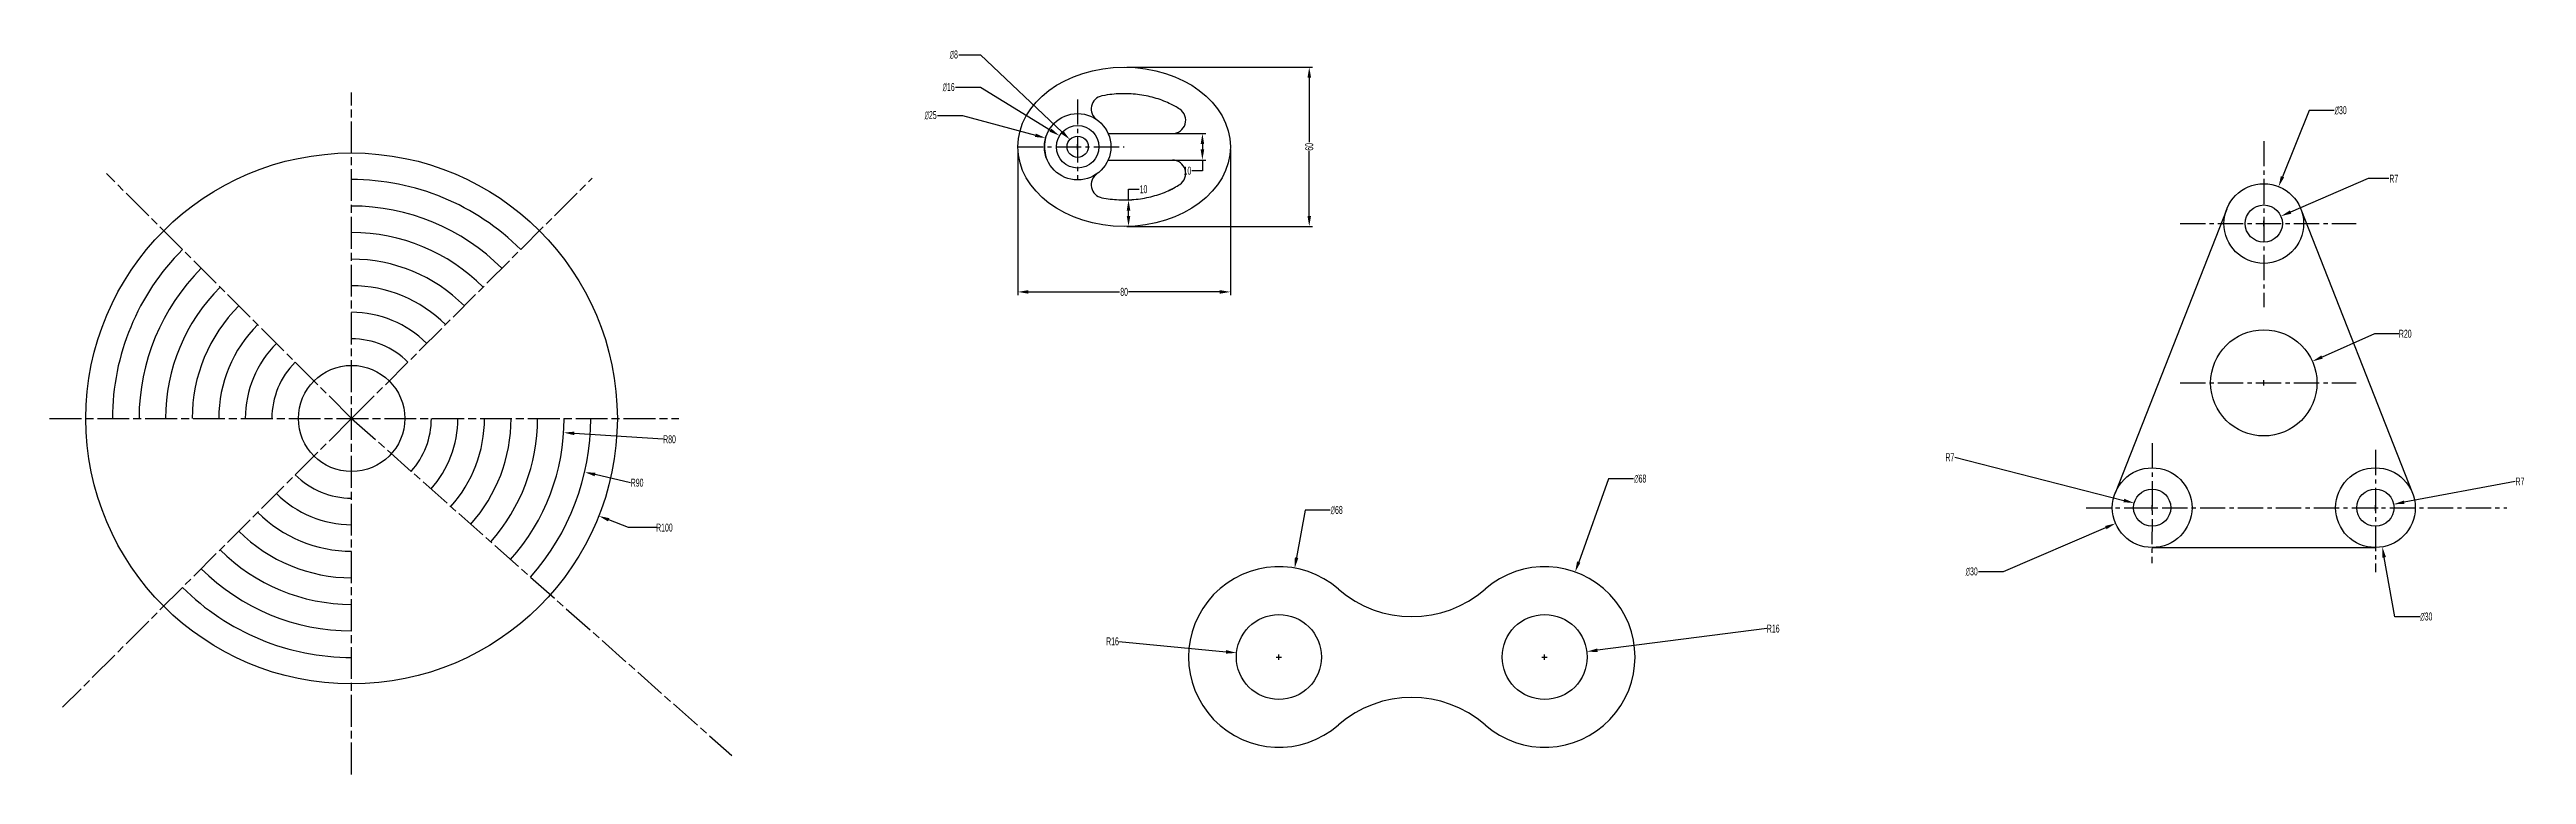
# Model space of a CAD drawing. Header units: millimetres. Extents: x 1568 to 31342, y 459 to 4403.
# Drawn here: x 11453 to 12385, y 486 to 759 of the extents above; entities that cross this region are included whole.
import ezdxf

# ---------------------------------------------------------------- set-up
doc = ezdxf.new("R2010")
doc.units = ezdxf.units.MM
doc.header["$LTSCALE"] = 0.5
doc.linetypes.add('ACAD_ISO08W100', pattern=[36, 24, -3, 6, -3])
doc.linetypes.add('CENTER2', pattern=[28.575, 19.05, -3.175, 3.175, -3.175])
for name, color, linetype in [('centre line', 3, 'CENTER2'), ('dim', 210, 'Continuous'), ('drawing', 7, 'Continuous')]:
    doc.layers.add(name, color=color, linetype=linetype)
doc.styles.get("Standard").update_dxf_attribs({"font": 'arial.ttf', "width": 0.5})
doc.dimstyles.new('DARSHU2', dxfattribs={"dimtxt": 3, "dimasz": 4, "dimexe": 1.25, "dimexo": 1, "dimtad": 0, "dimtoh": 1, "dimdec": 1, "dimdsep": 46, "dimtxsty": 'Standard', "dimcen": 1, "dimclrd": 6, "dimclre": 6, "dimclrt": 6, "dimadec": 0, "dimazin": 0, "dimtfac": 1, "dimtdec": 1, "dimtofl": 0, "dimtmove": 0, "dimatfit": 3, "dimfxl": 1, "dimtfillclr": 256, "dimlwd": 25, "dimlwe": 25, "dimarcsym": 0})

# ---------------------------------------------------------------- blocks, each defined once
blk = doc.blocks.new('*D587')
at = {"layer": 'Defpoints', "color": 0, "transparency": 16777216}
for p in [(12286.37, 693.34), (12292.8, 696.12)]:
    blk.add_point(p, dxfattribs=at)
at = {"layer": 'dim', "color": 6, "linetype": 'Continuous', "lineweight": 25, "transparency": 16777216}
for p, q in [((12325.62, 710.27), (12296.47, 697.7)), ((12333.44, 710.27), (12325.62, 710.27))]:
    blk.add_line(p, q, dxfattribs=at)
at = {"layer": 'dim', "color": 6, "lineweight": 25, "transparency": 16777216}
for p, q in [((12285.37, 693.34), (12287.37, 693.34)), ((12286.37, 692.34), (12286.37, 694.34))]:
    blk.add_line(p, q, dxfattribs=at)
at = {"layer": 'dim', "color": 6, "transparency": 16777216}
blk.add_solid([(12296.21, 698.31), (12296.74, 697.09), (12292.8, 696.12)], dxfattribs=at)
at = {"layer": 'dim', "color": 6, "transparency": 16777216, "insert": (12335.28, 710.27), "char_height": 3, "attachment_point": 5}
blk.add_mtext('R7', dxfattribs=at)
blk = doc.blocks.new('*D597')
at = {"layer": 'Defpoints', "color": 0, "transparency": 16777216}
for p in [(12291.94, 707.27), (12280.81, 679.42)]:
    blk.add_point(p, dxfattribs=at)
at = {"layer": 'dim', "color": 6, "linetype": 'Continuous', "lineweight": 25, "transparency": 16777216}
for p, q in [((12303.4, 735.95), (12293.42, 710.99)), ((12312.8, 735.95), (12303.4, 735.95))]:
    blk.add_line(p, q, dxfattribs=at)
at = {"layer": 'dim', "color": 6, "lineweight": 25, "transparency": 16777216}
for p, q in [((12285.37, 693.34), (12287.37, 693.34)), ((12286.37, 692.34), (12286.37, 694.34))]:
    blk.add_line(p, q, dxfattribs=at)
at = {"layer": 'dim', "color": 6, "transparency": 16777216}
blk.add_solid([(12292.8, 711.24), (12294.04, 710.74), (12291.94, 707.27)], dxfattribs=at)
at = {"layer": 'dim', "color": 6, "transparency": 16777216, "insert": (12315.32, 735.95), "char_height": 3, "attachment_point": 5}
blk.add_mtext('∅30', dxfattribs=at)
blk = doc.blocks.new('*D588')
at = {"layer": 'Defpoints', "color": 0, "transparency": 16777216}
for p in [(12237.59, 588.08), (12244.37, 586.34)]:
    blk.add_point(p, dxfattribs=at)
at = {"layer": 'dim', "color": 6, "linetype": 'Continuous', "lineweight": 25, "transparency": 16777216}
blk.add_line((12170.07, 605.35), (12233.72, 589.07), dxfattribs=at)
at = {"layer": 'dim', "color": 6, "lineweight": 25, "transparency": 16777216}
for p, q in [((12244.37, 585.34), (12244.37, 587.34)), ((12243.37, 586.34), (12245.37, 586.34))]:
    blk.add_line(p, q, dxfattribs=at)
at = {"layer": 'dim', "color": 6, "transparency": 16777216}
blk.add_solid([(12233.88, 589.72), (12233.55, 588.42), (12237.59, 588.08)], dxfattribs=at)
at = {"layer": 'dim', "color": 6, "transparency": 16777216, "insert": (12168.24, 605.35), "char_height": 3, "attachment_point": 5}
blk.add_mtext('R7', dxfattribs=at)
blk = doc.blocks.new('*D589')
at = {"layer": 'Defpoints', "color": 0, "transparency": 16777216}
for p in [(12335.25, 587.64), (12328.37, 586.34)]:
    blk.add_point(p, dxfattribs=at)
at = {"layer": 'dim', "color": 6, "lineweight": 25, "transparency": 16777216}
for p, q in [((12328.37, 585.34), (12328.37, 587.34)), ((12327.37, 586.34), (12329.37, 586.34))]:
    blk.add_line(p, q, dxfattribs=at)
at = {"layer": 'dim', "color": 6, "linetype": 'Continuous', "lineweight": 25, "transparency": 16777216}
blk.add_line((12380.95, 596.21), (12339.19, 588.37), dxfattribs=at)
at = {"layer": 'dim', "color": 6, "transparency": 16777216}
blk.add_solid([(12339.06, 589.03), (12339.31, 587.72), (12335.25, 587.64)], dxfattribs=at)
at = {"layer": 'dim', "color": 6, "transparency": 16777216, "insert": (12382.79, 596.21), "char_height": 3, "attachment_point": 5}
blk.add_mtext('R7', dxfattribs=at)
blk = doc.blocks.new('*D598')
at = {"layer": 'Defpoints', "color": 0, "transparency": 16777216}
for p in [(12258.15, 592.27), (12230.59, 580.42)]:
    blk.add_point(p, dxfattribs=at)
at = {"layer": 'dim', "color": 6, "lineweight": 25, "transparency": 16777216}
for p, q in [((12244.37, 585.34), (12244.37, 587.34)), ((12243.37, 586.34), (12245.37, 586.34))]:
    blk.add_line(p, q, dxfattribs=at)
at = {"layer": 'dim', "color": 6, "linetype": 'Continuous', "lineweight": 25, "transparency": 16777216}
for p, q in [((12188.37, 562.25), (12226.92, 578.84)), ((12178.97, 562.25), (12188.37, 562.25))]:
    blk.add_line(p, q, dxfattribs=at)
at = {"layer": 'dim', "color": 6, "transparency": 16777216}
blk.add_solid([(12226.66, 579.45), (12227.18, 578.22), (12230.59, 580.42)], dxfattribs=at)
at = {"layer": 'dim', "color": 6, "transparency": 16777216, "insert": (12176.46, 562.25), "char_height": 3, "attachment_point": 5}
blk.add_mtext('∅30', dxfattribs=at)
blk = doc.blocks.new('*D599')
at = {"layer": 'Defpoints', "color": 0, "transparency": 16777216}
for p in [(12325.76, 601.12), (12330.99, 571.57)]:
    blk.add_point(p, dxfattribs=at)
at = {"layer": 'dim', "color": 6, "lineweight": 25, "transparency": 16777216}
for p, q in [((12328.37, 585.34), (12328.37, 587.34)), ((12327.37, 586.34), (12329.37, 586.34))]:
    blk.add_line(p, q, dxfattribs=at)
at = {"layer": 'dim', "color": 6, "linetype": 'Continuous', "lineweight": 25, "transparency": 16777216}
for p, q in [((12335.64, 545.27), (12331.68, 567.64)), ((12345.04, 545.27), (12335.64, 545.27))]:
    blk.add_line(p, q, dxfattribs=at)
at = {"layer": 'dim', "color": 6, "transparency": 16777216}
blk.add_solid([(12332.34, 567.75), (12331.03, 567.52), (12330.99, 571.57)], dxfattribs=at)
at = {"layer": 'dim', "color": 6, "transparency": 16777216, "insert": (12347.56, 545.27), "char_height": 3, "attachment_point": 5}
blk.add_mtext('∅30', dxfattribs=at)
blk = doc.blocks.new('*D600')
at = {"layer": 'Defpoints', "color": 0, "transparency": 16777216}
for p in [(11921.69, 563.58), (11909.8, 496.63)]:
    blk.add_point(p, dxfattribs=at)
at = {"layer": 'dim', "color": 6, "linetype": 'Continuous', "lineweight": 25, "transparency": 16777216}
for p, q in [((11925.56, 585.4), (11922.38, 567.52)), ((11934.97, 585.4), (11925.56, 585.4))]:
    blk.add_line(p, q, dxfattribs=at)
at = {"layer": 'dim', "color": 6, "lineweight": 25, "transparency": 16777216}
for p, q in [((11914.74, 530.1), (11916.74, 530.1)), ((11915.74, 529.1), (11915.74, 531.1))]:
    blk.add_line(p, q, dxfattribs=at)
at = {"layer": 'dim', "color": 6, "transparency": 16777216}
blk.add_solid([(11921.73, 567.64), (11923.04, 567.4), (11921.69, 563.58)], dxfattribs=at)
at = {"layer": 'dim', "color": 6, "transparency": 16777216, "insert": (11937.49, 585.4), "char_height": 3, "attachment_point": 5}
blk.add_mtext('∅68', dxfattribs=at)
blk = doc.blocks.new('*D601')
at = {"layer": 'Defpoints', "color": 0, "transparency": 16777216}
for p in [(12027.22, 562.11), (12004.27, 498.1)]:
    blk.add_point(p, dxfattribs=at)
at = {"layer": 'dim', "color": 6, "linetype": 'Continuous', "lineweight": 25, "transparency": 16777216}
for p, q in [((12039.8, 597.21), (12028.57, 565.87)), ((12049.21, 597.21), (12039.8, 597.21))]:
    blk.add_line(p, q, dxfattribs=at)
at = {"layer": 'dim', "color": 6, "lineweight": 25, "transparency": 16777216}
for p, q in [((12014.74, 530.1), (12016.74, 530.1)), ((12015.74, 529.1), (12015.74, 531.1))]:
    blk.add_line(p, q, dxfattribs=at)
at = {"layer": 'dim', "color": 6, "transparency": 16777216}
blk.add_solid([(12027.94, 566.1), (12029.2, 565.65), (12027.22, 562.11)], dxfattribs=at)
at = {"layer": 'dim', "color": 6, "transparency": 16777216, "insert": (12051.73, 597.21), "char_height": 3, "attachment_point": 5}
blk.add_mtext('∅68', dxfattribs=at)
blk = doc.blocks.new('*D590')
at = {"layer": 'Defpoints', "color": 0, "transparency": 16777216}
for p in [(11899.82, 531.66), (11915.74, 530.1)]:
    blk.add_point(p, dxfattribs=at)
at = {"layer": 'dim', "color": 6, "linetype": 'Continuous', "lineweight": 25, "transparency": 16777216}
blk.add_line((11855.52, 535.98), (11895.84, 532.05), dxfattribs=at)
at = {"layer": 'dim', "color": 6, "lineweight": 25, "transparency": 16777216}
for p, q in [((11914.74, 530.1), (11916.74, 530.1)), ((11915.74, 529.1), (11915.74, 531.1))]:
    blk.add_line(p, q, dxfattribs=at)
at = {"layer": 'dim', "color": 6, "transparency": 16777216}
blk.add_solid([(11895.9, 532.71), (11895.77, 531.38), (11899.82, 531.66)], dxfattribs=at)
at = {"layer": 'dim', "color": 6, "transparency": 16777216, "insert": (11853.11, 535.98), "char_height": 3, "attachment_point": 5}
blk.add_mtext('R16', dxfattribs=at)
blk = doc.blocks.new('*D591')
at = {"layer": 'Defpoints', "color": 0, "transparency": 16777216}
for p in [(12031.61, 532.13), (12015.74, 530.1)]:
    blk.add_point(p, dxfattribs=at)
at = {"layer": 'dim', "color": 6, "linetype": 'Continuous', "lineweight": 25, "transparency": 16777216}
blk.add_line((12099.33, 540.79), (12035.58, 532.64), dxfattribs=at)
at = {"layer": 'dim', "color": 6, "lineweight": 25, "transparency": 16777216}
for p, q in [((12014.74, 530.1), (12016.74, 530.1)), ((12015.74, 529.1), (12015.74, 531.1))]:
    blk.add_line(p, q, dxfattribs=at)
at = {"layer": 'dim', "color": 6, "transparency": 16777216}
blk.add_solid([(12035.5, 533.3), (12035.67, 531.98), (12031.61, 532.13)], dxfattribs=at)
at = {"layer": 'dim', "color": 6, "transparency": 16777216, "insert": (12101.75, 540.79), "char_height": 3, "attachment_point": 5}
blk.add_mtext('R16', dxfattribs=at)
blk = doc.blocks.new('*D592')
at = {"layer": 'Defpoints', "color": 0, "transparency": 16777216}
for p in [(11566.77, 619.94), (11659.79, 583.24)]:
    blk.add_point(p, dxfattribs=at)
at = {"layer": 'dim', "color": 6, "lineweight": 25, "transparency": 16777216}
for p, q in [((11565.77, 619.94), (11567.77, 619.94)), ((11566.77, 618.94), (11566.77, 620.94))]:
    blk.add_line(p, q, dxfattribs=at)
at = {"layer": 'dim', "color": 6, "linetype": 'Continuous', "lineweight": 25, "transparency": 16777216}
for p, q in [((11670.95, 578.83), (11663.51, 581.77)), ((11681.49, 578.83), (11670.95, 578.83))]:
    blk.add_line(p, q, dxfattribs=at)
at = {"layer": 'dim', "color": 6, "transparency": 16777216}
blk.add_solid([(11663.75, 582.39), (11663.26, 581.15), (11659.79, 583.24)], dxfattribs=at)
at = {"layer": 'dim', "color": 6, "transparency": 16777216, "insert": (11684.48, 578.83), "char_height": 3, "attachment_point": 5}
blk.add_mtext('R100', dxfattribs=at)
blk = doc.blocks.new('*D593')
at = {"layer": 'Defpoints', "color": 0, "transparency": 16777216}
for p in [(11566.77, 619.94), (11654.47, 599.73)]:
    blk.add_point(p, dxfattribs=at)
at = {"layer": 'dim', "color": 6, "lineweight": 25, "transparency": 16777216}
for p, q in [((11565.77, 619.94), (11567.77, 619.94)), ((11566.77, 618.94), (11566.77, 620.94))]:
    blk.add_line(p, q, dxfattribs=at)
at = {"layer": 'dim', "color": 6, "linetype": 'Continuous', "lineweight": 25, "transparency": 16777216}
blk.add_line((11671.78, 595.74), (11658.37, 598.83), dxfattribs=at)
at = {"layer": 'dim', "color": 6, "transparency": 16777216}
blk.add_solid([(11658.52, 599.48), (11658.22, 598.18), (11654.47, 599.73)], dxfattribs=at)
at = {"layer": 'dim', "color": 6, "transparency": 16777216, "insert": (11674.2, 595.74), "char_height": 3, "attachment_point": 5}
blk.add_mtext('R90', dxfattribs=at)
blk = doc.blocks.new('*D594')
at = {"layer": 'Defpoints', "color": 0, "transparency": 16777216}
for p in [(11566.77, 619.94), (11646.59, 614.6)]:
    blk.add_point(p, dxfattribs=at)
at = {"layer": 'dim', "color": 6, "lineweight": 25, "transparency": 16777216}
for p, q in [((11565.77, 619.94), (11567.77, 619.94)), ((11566.77, 618.94), (11566.77, 620.94))]:
    blk.add_line(p, q, dxfattribs=at)
at = {"layer": 'dim', "color": 6, "linetype": 'Continuous', "lineweight": 25, "transparency": 16777216}
blk.add_line((11683.99, 612.09), (11650.58, 614.33), dxfattribs=at)
at = {"layer": 'dim', "color": 6, "transparency": 16777216}
blk.add_solid([(11650.62, 614.99), (11650.54, 613.66), (11646.59, 614.6)], dxfattribs=at)
at = {"layer": 'dim', "color": 6, "transparency": 16777216, "insert": (11686.4, 612.09), "char_height": 3, "attachment_point": 5}
blk.add_mtext('R80', dxfattribs=at)
blk = doc.blocks.new('*D595')
at = {"layer": 'Defpoints', "color": 0, "transparency": 16777216}
for p in [(12304.65, 641.46), (12286.37, 633.34)]:
    blk.add_point(p, dxfattribs=at)
at = {"layer": 'dim', "color": 6, "linetype": 'Continuous', "lineweight": 25, "transparency": 16777216}
for p, q in [((12328.02, 651.84), (12308.31, 643.08)), ((12337.2, 651.84), (12328.02, 651.84))]:
    blk.add_line(p, q, dxfattribs=at)
at = {"layer": 'dim', "color": 6, "lineweight": 25, "transparency": 16777216}
for p, q in [((12286.37, 632.34), (12286.37, 634.34)), ((12285.37, 633.34), (12287.37, 633.34))]:
    blk.add_line(p, q, dxfattribs=at)
at = {"layer": 'dim', "color": 6, "transparency": 16777216}
blk.add_solid([(12308.04, 643.69), (12308.58, 642.48), (12304.65, 641.46)], dxfattribs=at)
at = {"layer": 'dim', "color": 6, "transparency": 16777216, "insert": (12339.61, 651.84), "char_height": 3, "attachment_point": 5}
blk.add_mtext('R20', dxfattribs=at)
blk = doc.blocks.new('*D602')
at = {"layer": 'Defpoints', "color": 0, "transparency": 16777216}
for p in [(11863.55, 727.26), (11863.55, 717.26), (11886.94, 717.26)]:
    blk.add_point(p, dxfattribs=at)
at = {"layer": 'dim', "color": 6, "linetype": 'Continuous', "lineweight": 25, "transparency": 16777216}
for p, q in [((11864.55, 727.26), (11888.19, 727.26)), ((11886.94, 723.26), (11886.94, 721.26)), ((11864.55, 717.26), (11888.19, 717.26)), ((11886.94, 713.26), (11882.94, 713.26)), ((11886.94, 717.26), (11886.94, 713.26))]:
    blk.add_line(p, q, dxfattribs=at)
at = {"layer": 'dim', "color": 6, "transparency": 16777216}
for points in [[(11886.28, 723.26), (11887.61, 723.26), (11886.94, 727.26)], [(11886.28, 721.26), (11887.61, 721.26), (11886.94, 717.26)]]:
    blk.add_solid(points, dxfattribs=at)
at = {"layer": 'dim', "color": 6, "transparency": 16777216, "insert": (11881.32, 713.26), "char_height": 3, "attachment_point": 5}
blk.add_mtext('10', dxfattribs=at)
blk = doc.blocks.new('*D603')
at = {"layer": 'Defpoints', "color": 0, "transparency": 16777216}
for p in [(11857.49, 752.26), (11927.16, 752.26), (11857.49, 692.26)]:
    blk.add_point(p, dxfattribs=at)
at = {"layer": 'dim', "color": 6, "linetype": 'Continuous', "lineweight": 25, "transparency": 16777216}
for p, q in [((11858.49, 752.26), (11928.41, 752.26)), ((11927.16, 748.26), (11927.16, 723.96)), ((11927.16, 696.26), (11927.16, 720.56)), ((11858.49, 692.26), (11928.41, 692.26))]:
    blk.add_line(p, q, dxfattribs=at)
at = {"layer": 'dim', "color": 6, "transparency": 16777216}
for points in [[(11926.49, 748.26), (11927.83, 748.26), (11927.16, 752.26)], [(11926.49, 696.26), (11927.83, 696.26), (11927.16, 692.26)]]:
    blk.add_solid(points, dxfattribs=at)
at = {"layer": 'dim', "color": 6, "transparency": 16777216, "insert": (11927.16, 722.26), "char_height": 3, "attachment_point": 5, "rotation": 90}
blk.add_mtext('60', dxfattribs=at)
blk = doc.blocks.new('*D604')
at = {"layer": 'Defpoints', "color": 0, "transparency": 16777216}
for p in [(11817.49, 722.26), (11897.49, 722.26), (11897.49, 667.61)]:
    blk.add_point(p, dxfattribs=at)
at = {"layer": 'dim', "color": 6, "linetype": 'Continuous', "lineweight": 25, "transparency": 16777216}
for p, q in [((11817.49, 721.26), (11817.49, 666.36)), ((11897.49, 721.26), (11897.49, 666.36)), ((11821.49, 667.61), (11855.79, 667.61)), ((11893.49, 667.61), (11859.19, 667.61))]:
    blk.add_line(p, q, dxfattribs=at)
at = {"layer": 'dim', "color": 6, "transparency": 16777216}
for points in [[(11821.49, 668.28), (11821.49, 666.94), (11817.49, 667.61)], [(11893.49, 668.28), (11893.49, 666.94), (11897.49, 667.61)]]:
    blk.add_solid(points, dxfattribs=at)
at = {"layer": 'dim', "color": 6, "transparency": 16777216, "insert": (11857.49, 667.61), "char_height": 3, "attachment_point": 5}
blk.add_mtext('80', dxfattribs=at)
blk = doc.blocks.new('*D596')
at = {"layer": 'Defpoints', "color": 0, "transparency": 16777216}
for p in [(11856.55, 702.27), (11859.15, 702.27), (11857.49, 692.26)]:
    blk.add_point(p, dxfattribs=at)
at = {"layer": 'dim', "color": 6, "linetype": 'Continuous', "lineweight": 25, "transparency": 16777216}
for p, q in [((11857.55, 702.27), (11860.4, 702.27)), ((11859.15, 702.27), (11859.15, 706.27)), ((11859.15, 706.27), (11863.15, 706.27)), ((11858.49, 692.26), (11860.4, 692.26)), ((11859.15, 696.26), (11859.15, 698.27))]:
    blk.add_line(p, q, dxfattribs=at)
at = {"layer": 'dim', "color": 6, "transparency": 16777216}
for points in [[(11858.48, 698.27), (11859.82, 698.27), (11859.15, 702.27)], [(11858.48, 696.26), (11859.82, 696.26), (11859.15, 692.26)]]:
    blk.add_solid(points, dxfattribs=at)
at = {"layer": 'dim', "color": 6, "transparency": 16777216, "insert": (11864.78, 706.27), "char_height": 3, "attachment_point": 5}
blk.add_mtext('10', dxfattribs=at)
blk = doc.blocks.new('*D605')
at = {"layer": 'Defpoints', "color": 0, "transparency": 16777216}
for p in [(11827.93, 725.56), (11852.05, 718.97)]:
    blk.add_point(p, dxfattribs=at)
at = {"layer": 'dim', "color": 6, "linetype": 'Continuous', "lineweight": 25, "transparency": 16777216}
for p, q in [((11787.2, 734.11), (11796.62, 734.11)), ((11796.62, 734.11), (11824.07, 726.61))]:
    blk.add_line(p, q, dxfattribs=at)
at = {"layer": 'dim', "color": 6, "lineweight": 25, "transparency": 16777216}
for p, q in [((11838.99, 722.26), (11840.99, 722.26)), ((11839.99, 721.26), (11839.99, 723.26))]:
    blk.add_line(p, q, dxfattribs=at)
at = {"layer": 'dim', "color": 6, "transparency": 16777216}
blk.add_solid([(11824.25, 727.25), (11823.9, 725.97), (11827.93, 725.56)], dxfattribs=at)
at = {"layer": 'dim', "color": 6, "transparency": 16777216, "insert": (11784.68, 734.11), "char_height": 3, "attachment_point": 5}
blk.add_mtext('∅25', dxfattribs=at)
blk = doc.blocks.new('*D606')
at = {"layer": 'Defpoints', "color": 0, "transparency": 16777216}
for p in [(11833.17, 726.44), (11846.81, 718.08)]:
    blk.add_point(p, dxfattribs=at)
at = {"layer": 'dim', "color": 6, "linetype": 'Continuous', "lineweight": 25, "transparency": 16777216}
for p, q in [((11793.98, 744.7), (11803.39, 744.7)), ((11803.39, 744.7), (11829.76, 728.53))]:
    blk.add_line(p, q, dxfattribs=at)
at = {"layer": 'dim', "color": 6, "lineweight": 25, "transparency": 16777216}
for p, q in [((11838.99, 722.26), (11840.99, 722.26)), ((11839.99, 721.26), (11839.99, 723.26))]:
    blk.add_line(p, q, dxfattribs=at)
at = {"layer": 'dim', "color": 6, "transparency": 16777216}
blk.add_solid([(11830.11, 729.1), (11829.41, 727.97), (11833.17, 726.44)], dxfattribs=at)
at = {"layer": 'dim', "color": 6, "transparency": 16777216, "insert": (11791.46, 744.7), "char_height": 3, "attachment_point": 5}
blk.add_mtext('∅16', dxfattribs=at)
blk = doc.blocks.new('*D607')
at = {"layer": 'Defpoints', "color": 0, "transparency": 16777216}
for p in [(11837.09, 725.01), (11842.9, 719.51)]:
    blk.add_point(p, dxfattribs=at)
at = {"layer": 'dim', "color": 6, "linetype": 'Continuous', "lineweight": 25, "transparency": 16777216}
for p, q in [((11795.33, 756.94), (11803.39, 756.94)), ((11803.39, 756.94), (11834.18, 727.76))]:
    blk.add_line(p, q, dxfattribs=at)
at = {"layer": 'dim', "color": 6, "lineweight": 25, "transparency": 16777216}
for p, q in [((11838.99, 722.26), (11840.99, 722.26)), ((11839.99, 721.26), (11839.99, 723.26))]:
    blk.add_line(p, q, dxfattribs=at)
at = {"layer": 'dim', "color": 6, "transparency": 16777216}
blk.add_solid([(11834.64, 728.25), (11833.72, 727.28), (11837.09, 725.01)], dxfattribs=at)
at = {"layer": 'dim', "color": 6, "transparency": 16777216, "insert": (11793.4, 756.94), "char_height": 3, "attachment_point": 5}
blk.add_mtext('∅8', dxfattribs=at)

msp = doc.modelspace()

# ---------------------------------------------------------------- linework, layer by layer
at = {"linetype": 'ACAD_ISO08W100'}
for p, q in [((11566.768, 485.852), (11566.768, 742.663)), ((11566.768, 619.939), (11474.559, 712.148)), ((11566.768, 619.939), (11657.294, 710.465)), ((11453.087, 619.939), (11689.95, 619.939)), ((11566.768, 619.939), (11458.001, 511.172)), ((11566.768, 619.939), (11709.849, 492.964))]:
    msp.add_line(p, q, dxfattribs=at)
for p, q in [((11828.501, 727.263), (11828.535, 727.263)), ((11851.448, 727.263), (11875.657, 727.263)), ((11827.491, 722.263), (11827.491, 722.263)), ((11828.501, 717.263), (11828.535, 717.263)), ((11851.448, 717.263), (11875.657, 717.263)), ((12272.411, 698.825), (12230.411, 591.825)), ((12300.337, 698.825), (12342.337, 591.825)), ((12244.374, 571.345), (12328.374, 571.345))]:
    msp.add_line(p, q)
for centre, radius in [((11839.991, 722.263), 12.5), ((11566.768, 619.939), 100), ((12286.374, 693.345), 15), ((12286.374, 693.345), 7), ((11566.768, 619.939), 20), ((12244.374, 586.345), 15), ((12328.374, 586.345), 15), ((12244.374, 586.345), 7), ((12328.374, 586.345), 7), ((11915.743, 530.104), 16), ((12015.743, 530.104), 16)]:
    msp.add_circle(centre, radius)
for centre, radius, start, end in [((11850.113, 736.539), 5, 101.334966, 234.661887), ((11875.657, 732.263), 5, 270, 56.575658), ((11566.768, 619.939), 90, 45, 90), ((11850.113, 707.987), 5, 125.338066, 258.669831), ((11875.657, 712.263), 5, 303.426173, 90), ((11566.768, 619.939), 80, 45, 90), ((11566.768, 619.939), 70, 45, 90), ((11566.768, 619.939), 90, 135, 180), ((11566.768, 619.939), 80, 135, 180), ((11566.768, 619.939), 60, 45, 90), ((11566.768, 619.939), 70, 135, 180), ((11566.768, 619.939), 60, 135, 180), ((11566.768, 619.939), 50, 45, 90), ((11566.768, 619.939), 50, 135, 180), ((11566.768, 619.939), 40, 45, 90), ((11566.768, 619.939), 40, 135, 180), ((11566.768, 619.939), 30, 45, 90), ((11566.768, 619.939), 30, 135, 180), ((11566.768, 619.939), 30, 318.412877, 0), ((11566.768, 619.939), 40, 318.412877, 0), ((11566.768, 619.939), 50, 318.412877, 0), ((11566.768, 619.939), 60, 318.412877, 0), ((11566.768, 619.939), 70, 318.412877, 0), ((11566.768, 619.939), 80, 318.412877, 0), ((11566.768, 619.939), 90, 318.412877, 0), ((11566.768, 619.939), 30, 225, 270), ((11566.768, 619.939), 40, 225, 270), ((11566.768, 619.939), 50, 225, 270), ((11566.768, 619.939), 70, 225, 270), ((11566.768, 619.939), 60, 225, 270), ((11566.768, 619.939), 80, 225, 270), ((11915.743, 530.104), 34, 48.86049, 311.13951), ((12015.743, 530.104), 34, 228.86049, 131.13951), ((11566.768, 619.939), 90, 225, 270), ((11965.743, 587.34), 42, 228.86049, 311.13951), ((11965.743, 472.868), 42, 48.86049, 131.13951)]:
    msp.add_arc(centre, radius, start, end)
msp.add_ellipse((11857.491, 722.263), major_axis=(40, 0), ratio=0.75)
for points, knots in [([(11878.411, 736.436), (11877.209, 737.229), (11875.894, 737.968), (11872.722, 739.459), (11870.812, 740.17), (11866.791, 741.298), (11864.681, 741.715), (11860.37, 742.222), (11858.17, 742.313), (11854.001, 742.168), (11852.03, 741.962), (11849.13, 741.441)], [0.84899276, 0.84899276, 0.84899276, 0.84899276, 1.01076916, 1.01076916, 1.21292299, 1.21292299, 1.41507682, 1.41507682, 1.61723065, 1.61723065, 1.80043018, 1.80043018, 1.80043018, 1.80043018]), ([(11828.501, 727.263), (11828.064, 726.193), (11827.778, 725.135), (11827.459, 722.959), (11827.447, 721.84), (11827.727, 719.586), (11828.02, 718.448), (11828.492, 717.285), (11828.496, 717.274), (11828.501, 717.263)], [2.84467399, 2.84467399, 2.84467399, 2.84467399, 3.03230747, 3.03230747, 3.23446131, 3.23446131, 3.43661514, 3.43661514, 3.43851318, 3.43851318, 3.43851318, 3.43851318]), ([(11828.501, 727.263), (11828.064, 726.193), (11827.778, 725.135), (11827.459, 722.959), (11827.447, 721.84), (11827.727, 719.586), (11828.02, 718.448), (11828.492, 717.285), (11828.496, 717.274), (11828.501, 717.263)], [2.84467399, 2.84467399, 2.84467399, 2.84467399, 3.03230747, 3.03230747, 3.23446131, 3.23446131, 3.43661514, 3.43661514, 3.43851318, 3.43851318, 3.43851318, 3.43851318]), ([(11849.131, 703.085), (11851.184, 702.673), (11853.308, 702.412), (11857.635, 702.208), (11859.837, 702.271), (11864.162, 702.726), (11866.284, 703.118), (11870.336, 704.198), (11872.267, 704.886), (11875.626, 706.409), (11877.087, 707.216), (11878.411, 708.09)], [4.45130472, 4.45130472, 4.45130472, 4.45130472, 4.64953813, 4.64953813, 4.85169196, 4.85169196, 5.05384579, 5.05384579, 5.25599962, 5.25599962, 5.43420056, 5.43420056, 5.43420056, 5.43420056]), ([(11849.131, 703.085), (11851.184, 702.673), (11853.308, 702.412), (11857.635, 702.208), (11859.837, 702.271), (11864.162, 702.726), (11866.284, 703.118), (11870.336, 704.198), (11872.267, 704.886), (11874.979, 706.116), (11875.867, 706.568), (11876.711, 707.048)], [4.45130472, 4.45130472, 4.45130472, 4.45130472, 4.64953813, 4.64953813, 4.85169196, 4.85169196, 5.05384579, 5.05384579, 5.25599962, 5.25599962, 5.36095446, 5.36095446, 5.36095446, 5.36095446])]:
    msp.add_open_spline(points, degree=3, knots=knots)
at = {"layer": 'centre line'}
for p, q in [((11839.991, 740.124), (11839.991, 709.763)), ((11817.491, 722.263), (11857.491, 722.263)), ((12286.374, 724.431), (12286.374, 661.892)), ((12254.849, 693.345), (12321.149, 693.345)), ((12254.849, 633.345), (12321.149, 633.345)), ((12244.374, 610.65), (12244.271, 565.503)), ((12328.374, 608.122), (12328.374, 562.072)), ((12219.51, 586.345), (12377.836, 586.345))]:
    msp.add_line(p, q, dxfattribs=at)
at = {"layer": 'Defpoints'}
msp.add_circle((12286.374, 633.345), 20, dxfattribs=at)
at = {"layer": 'drawing'}
for radius in [8, 4]:
    msp.add_circle((11839.991, 722.263), radius, dxfattribs=at)

# ---------------------------------------------------------------- dimensions: what is measured, and where the dimension line sits
at = {"layer": 'dim'}
for p1, p2, picture, middle in [((11842.895, 719.512), (11837.087, 725.014), '*D607', (11793.397, 756.94)), ((11846.812, 718.082), (11833.171, 726.444), '*D606', (11791.462, 744.7)), ((12280.808, 679.415), (12291.939, 707.274), '*D597', (12315.316, 735.953)), ((11852.05, 718.97), (11827.933, 725.556), '*D605', (11784.676, 734.105)), ((12004.269, 498.099), (12027.218, 562.109), '*D601', (12051.731, 597.205)), ((12325.761, 601.115), (12330.987, 571.574), '*D599', (12347.557, 545.274)), ((11909.801, 496.627), (11921.685, 563.581), '*D600', (11937.489, 585.397)), ((12258.153, 592.272), (12230.595, 580.417), '*D598', (12176.456, 562.253))]:
    dim = msp.add_diameter_dim_2p(p1=p1, p2=p2, dimstyle='DARSHU2', dxfattribs=at)
    dim.commit()
    dim.dimension.update_dxf_attribs({"geometry": picture, "text_midpoint": middle, "dimtype": 163})
for base, p2, picture, middle in [((11927.162, 752.263), (11857.491, 752.263), '*D603', (11927.162, 722.263)), ((11859.149, 702.273), (11856.546, 702.273), '*D596', (11864.775, 706.273))]:
    dim = msp.add_linear_dim(base=base, p1=(11857.491, 692.263), p2=p2, angle=90, dimstyle='DARSHU2', dxfattribs=at)
    dim.commit()
    dim.dimension.update_dxf_attribs({"geometry": picture, "text_midpoint": middle})
dim = msp.add_aligned_dim(p1=(11863.552, 727.263), p2=(11863.552, 717.263), distance=23.391, dimstyle='DARSHU2', dxfattribs=at)
dim.commit()
dim.dimension.update_dxf_attribs({"geometry": '*D602', "text_midpoint": (11881.317, 713.263)})
dim = msp.add_linear_dim(base=(11897.491, 667.61), p1=(11817.491, 722.263), p2=(11897.491, 722.263), dimstyle='DARSHU2', dxfattribs=at)
dim.commit()
dim.dimension.update_dxf_attribs({"geometry": '*D604', "text_midpoint": (11857.491, 667.61)})
for center, mpoint, picture, middle in [((12286.374, 693.345), (12292.802, 696.116), '*D587', (12335.275, 710.268)), ((12286.374, 633.345), (12304.653, 641.462), '*D595', (12339.613, 651.839)), ((11566.768, 619.939), (11659.789, 583.236), '*D592', (11684.483, 578.831)), ((11566.768, 619.939), (11654.469, 599.729), '*D593', (11671.783, 595.739)), ((11566.768, 619.939), (11646.589, 614.596), '*D594', (11683.989, 612.093)), ((12244.374, 586.345), (12237.592, 588.079), '*D588', (12170.074, 605.351)), ((12328.374, 586.345), (12335.254, 587.635), '*D589', (12380.953, 596.209)), ((12015.743, 530.104), (12031.614, 532.133), '*D591', (12099.329, 540.787)), ((11915.743, 530.104), (11899.819, 531.657), '*D590', (11855.524, 535.976))]:
    dim = msp.add_radius_dim(center=center, mpoint=mpoint, dimstyle='DARSHU2', dxfattribs=at)
    dim.commit()
    dim.dimension.update_dxf_attribs({"geometry": picture, "text_midpoint": middle, "dimtype": 164})

doc.saveas('drawing.dxf')
